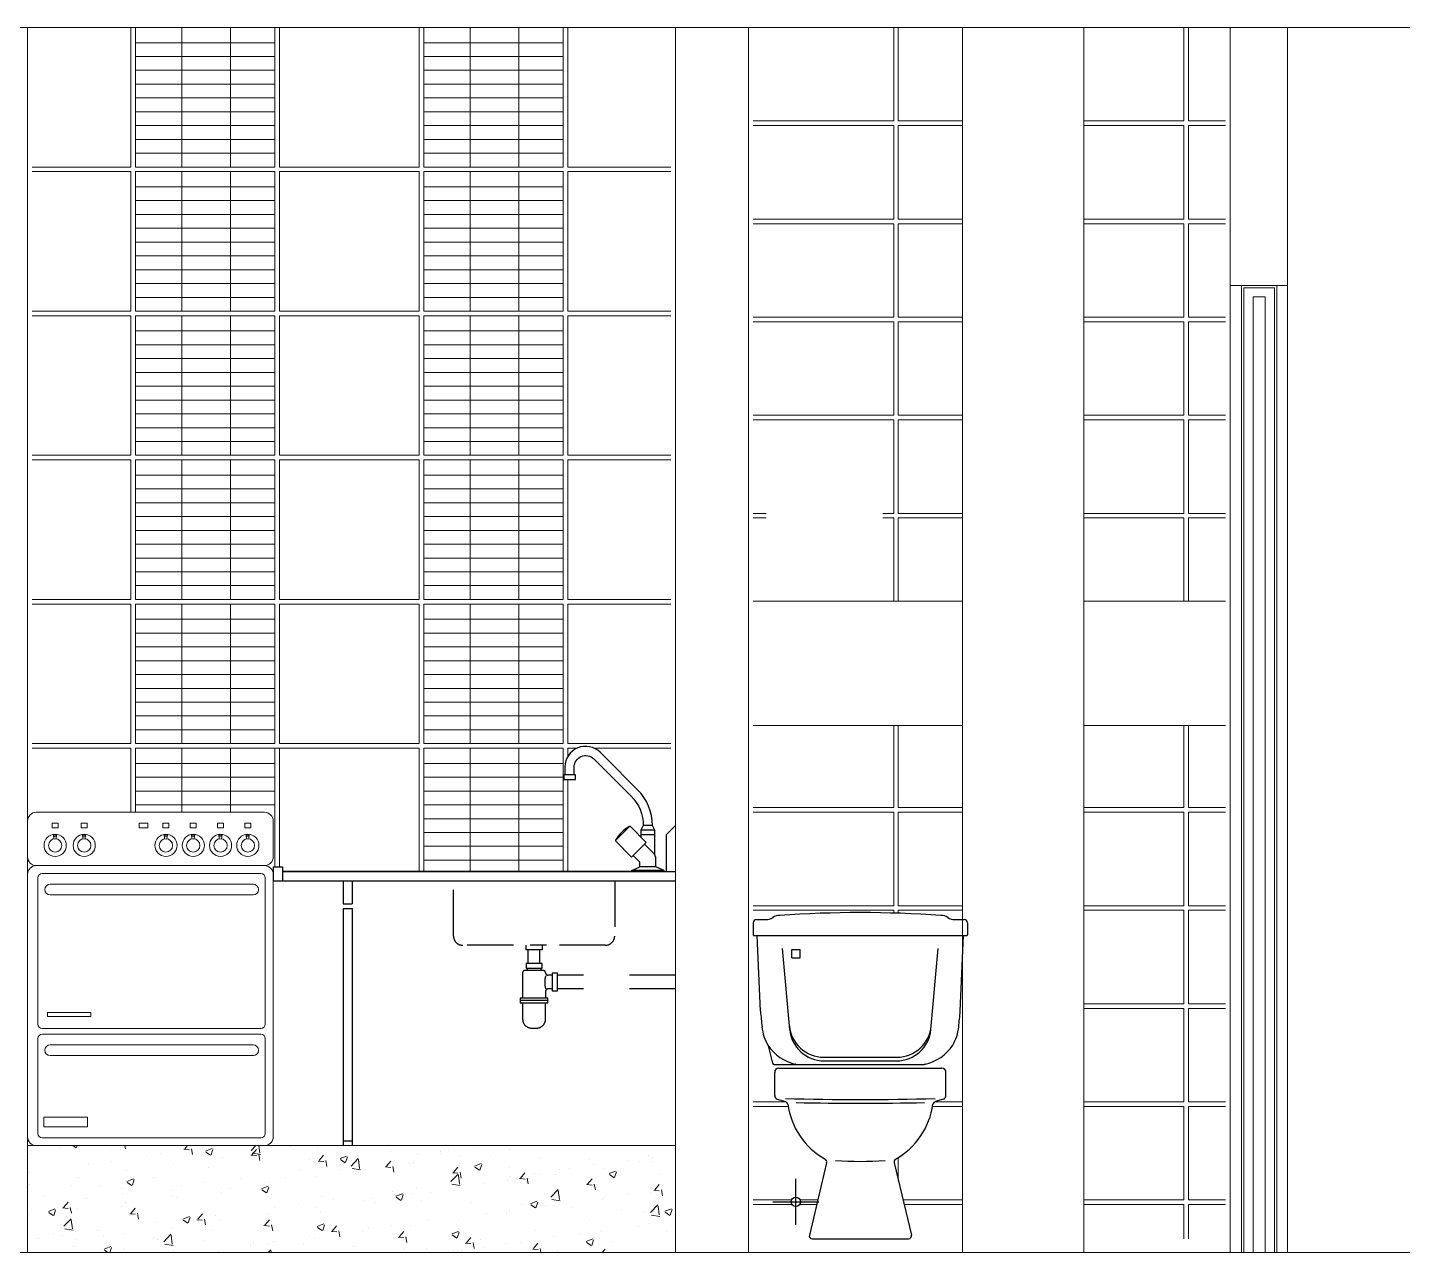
# Model space of a CAD drawing. Extents: x 1270 to 1442, y 932 to 1016.
# Drawn here: x 1409.424 to 1412.409, y 972.128 to 974.788 of the extents above; entities that cross this region are included whole.
import ezdxf

# ---------------------------------------------------------------- set-up
doc = ezdxf.new("R2010")
doc.units = 0
doc.header["$MEASUREMENT"] = 0
doc.linetypes.add('HIDDEN2', pattern=[4.7625, 3.175, -1.5875])
doc.linetypes.add('TRAZO_Y_PUNTO2', pattern=[0.5, 0.25, -0.125, 0, -0.125])
doc.layers.add('arquitecturapasito', color=252, linetype='Continuous', lineweight=5)
for name, color, linetype in [('EJE', 3, 'TRAZO_Y_PUNTO2'), ('ROTURA', 4, 'Continuous'), ('sanitarios', 140, 'Continuous'), ('VIDRIOS', 4, 'Continuous')]:
    doc.layers.add(name, color=color, linetype=linetype)

msp = doc.modelspace()

# ---------------------------------------------------------------- linework, layer by layer
for p, q in [((1410.7301, 973.0523), (1410.7024, 973.0246)), ((1410.7856, 973.0451), (1410.7556, 973.0451)), ((1410.7856, 973.0351), (1410.7556, 973.0351)), ((1410.7806, 973.0551), (1410.7606, 973.0551)), ((1410.8306, 973.0551), (1410.8106, 973.0351)), ((1410.8106, 973.0351), (1410.8106, 972.9551)), ((1409.957, 972.9651), (1409.957, 972.9351)), ((1409.957, 972.9651), (1409.977, 972.9651)), ((1409.977, 972.9651), (1409.977, 972.9351)), ((1409.977, 972.9551), (1410.8306, 972.9551)), ((1410.8056, 972.9571), (1410.7356, 972.9571)), ((1410.7881, 972.9651), (1410.7531, 972.9651)), ((1409.957, 972.9351), (1410.8306, 972.9351)), ((1410.1088, 972.9351), (1410.1088, 972.8851)), ((1410.1288, 972.9351), (1410.1288, 972.8851)), ((1410.1088, 972.8751), (1410.1088, 972.36)), ((1410.1288, 972.8751), (1410.1288, 972.36)), ((1410.1088, 972.37), (1410.1288, 972.37)), ((1410.1088, 972.37), (1410.1088, 972.36)), ((1410.1288, 972.37), (1410.1288, 972.36))]:
    msp.add_line(p, q)
at = {"linetype": 'HIDDEN2', "ltscale": 0.02}
for p, q in [((1410.511, 972.7551), (1410.511, 972.7851)), ((1410.5326, 972.7951), (1410.5151, 972.7951)), ((1410.5501, 972.7951), (1410.5326, 972.7951)), ((1410.536, 972.7551), (1410.536, 972.7851)), ((1410.5085, 972.7451), (1410.5085, 972.7401)), ((1410.5385, 972.7451), (1410.5385, 972.7401)), ((1410.5485, 972.7351), (1410.5485, 972.7351)), ((1410.5485, 972.7351), (1410.5485, 972.7351)), ((1410.8306, 972.7301), (1410.5735, 972.7301)), ((1410.8306, 972.7001), (1410.5735, 972.7001)), ((1410.5535, 972.6751), (1410.4935, 972.6751))]:
    msp.add_line(p, q, dxfattribs=at)
for points in [[(1410.7856, 972.9915), (1410.7856, 973.0451), (1410.7806, 973.0551, 0.198912), (1410.7484, 973.1328), (1410.6776, 973.2036), (1410.6672, 973.214, 0.666179), (1410.5906, 973.182), (1410.5906, 973.1651)], [(1410.6106, 973.1651), (1410.6106, 973.182, -0.664582), (1410.6531, 973.1998), (1410.6635, 973.1894), (1410.7342, 973.1187, -0.198912), (1410.7606, 973.0551), (1410.7556, 973.0451), (1410.7556, 973.0296)], [(1410.8056, 972.9551), (1410.8056, 972.9571), (1410.7881, 972.9651), (1410.7881, 972.9818, 0.198912), (1410.7822, 972.9959), (1410.7633, 973.0148)], [(1410.7356, 972.9551), (1410.7356, 972.9571), (1410.7531, 972.9651), (1410.7531, 972.9747, 0.198912), (1410.7525, 972.9761), (1410.7386, 972.9901)]]:
    msp.add_lwpolyline(points, format="xyb")
msp.add_lwpolyline([(1410.6131, 973.1551), (1410.6131, 973.1651), (1410.5881, 973.1651), (1410.5881, 973.1551)], close=True)
msp.add_lwpolyline([(1410.735, 972.9865), (1410.7669, 973.0183), (1410.7326, 973.0526, 0.33956), (1410.7302, 973.0529, 0.131459), (1410.7004, 973.0232, 0.33956), (1410.7008, 973.0208)], format="xyb", close=True)
for points in [[(1410.7806, 972.9551), (1409.977, 972.9551)], [(1409.957, 972.9351), (1410.7806, 972.9351)], [(1410.1088, 972.8851), (1410.1288, 972.8851)], [(1410.1088, 972.8751), (1410.1288, 972.8751)]]:
    msp.add_lwpolyline(points)
for points in [[(1410.6985, 972.9351), (1410.6985, 972.8151, -0.414214), (1410.6785, 972.7951), (1410.3685, 972.7951, -0.414214), (1410.3485, 972.8151), (1410.3485, 972.9351)], [(1410.5635, 972.7301), (1410.5535, 972.7301, -0.414214), (1410.5485, 972.7351, 0.414214), (1410.5435, 972.7401), (1410.5035, 972.7401, 0.414214), (1410.4985, 972.7351), (1410.4985, 972.6801)], [(1410.5635, 972.7001), (1410.5535, 972.7001, 0.414214), (1410.5485, 972.6951), (1410.5485, 972.6801)], [(1410.4985, 972.6701), (1410.4985, 972.6351, 0.414214), (1410.5185, 972.6151), (1410.5285, 972.6151, 0.414214), (1410.5485, 972.6351), (1410.5485, 972.6701)]]:
    msp.add_lwpolyline(points, format="xyb", dxfattribs=at)
msp.add_lwpolyline([(1410.541, 972.7951), (1410.541, 972.7851), (1410.506, 972.7851), (1410.506, 972.7951)], dxfattribs=at)
for points in [[(1410.541, 972.7451), (1410.541, 972.7551), (1410.506, 972.7551), (1410.506, 972.7451)], [(1410.5635, 972.7351), (1410.5735, 972.7351), (1410.5735, 972.6951), (1410.5635, 972.6951)], [(1410.5535, 972.6701), (1410.5535, 972.6801), (1410.4935, 972.6801), (1410.4935, 972.6701)]]:
    msp.add_lwpolyline(points, close=True, dxfattribs=at)
msp.add_arc((1410.5979, 972.7143), 0.0514, 163.6228, 196.0694, dxfattribs=at)
at = {"layer": 'arquitecturapasito', "color": 252}
for p, q in [((1407.7484, 974.7879), (1418.9704, 974.7879)), ((1409.4236, 972.1279), (1409.4236, 974.7879)), ((1409.6479, 974.7879), (1409.6479, 974.4849)), ((1409.6579, 974.7879), (1409.6579, 974.4849)), ((1409.7585, 974.7879), (1409.7585, 974.4849)), ((1409.8646, 974.7879), (1409.8646, 974.4849)), ((1409.9609, 974.4849), (1409.9609, 974.7879)), ((1409.9609, 974.4849), (1409.9609, 974.7879)), ((1409.9709, 974.4849), (1409.9709, 974.7879)), ((1410.2739, 974.7879), (1410.2739, 974.4849)), ((1410.2839, 974.7879), (1410.2839, 974.4849)), ((1410.3845, 974.7879), (1410.3845, 974.4849)), ((1410.4906, 974.7879), (1410.4906, 974.4849)), ((1410.5869, 974.4849), (1410.5869, 974.7879)), ((1410.5969, 974.4849), (1410.5969, 974.7879)), ((1410.8306, 972.1279), (1410.8306, 974.7879)), ((1410.9894, 974.7879), (1410.9894, 972.1279)), ((1411.3044, 974.7879), (1411.3044, 974.5849)), ((1411.3144, 974.7879), (1411.3144, 974.5849)), ((1411.4535, 972.1279), (1411.4535, 974.7879)), ((1411.7175, 972.1279), (1411.7175, 974.7879)), ((1411.9344, 974.7879), (1411.9344, 974.5849)), ((1411.9444, 974.7879), (1411.9444, 974.5849)), ((1412.0349, 974.7879), (1412.0349, 972.1279)), ((1412.035, 972.1279), (1412.035, 974.7879)), ((1412.1591, 974.7879), (1412.1591, 972.1279)), ((1412.1592, 972.1279), (1412.1592, 974.7879)), ((1409.6579, 974.7549), (1409.9609, 974.7549)), ((1410.2839, 974.7549), (1410.5869, 974.7549)), ((1409.6579, 974.7249), (1409.9609, 974.7249)), ((1410.2839, 974.7249), (1410.5869, 974.7249)), ((1409.6579, 974.6949), (1409.9609, 974.6949)), ((1410.2839, 974.6949), (1410.5869, 974.6949)), ((1409.6579, 974.6649), (1409.9609, 974.6649)), ((1410.2839, 974.6649), (1410.5869, 974.6649)), ((1409.6579, 974.6349), (1409.9609, 974.6349)), ((1410.2839, 974.6349), (1410.5869, 974.6349)), ((1409.6579, 974.6049), (1409.9609, 974.6049)), ((1410.2839, 974.6049), (1410.5869, 974.6049)), ((1409.6579, 974.5749), (1409.9609, 974.5749)), ((1410.2839, 974.5749), (1410.5869, 974.5749)), ((1410.9994, 974.5849), (1411.3044, 974.5849)), ((1410.9994, 974.5749), (1411.3044, 974.5749)), ((1411.3044, 974.5749), (1411.3044, 974.3719)), ((1411.3144, 974.5849), (1411.4535, 974.5849)), ((1411.3144, 974.5749), (1411.3144, 974.3719)), ((1411.3144, 974.5749), (1411.4535, 974.5749)), ((1411.7169, 974.5849), (1411.9344, 974.5849)), ((1411.7169, 974.5749), (1411.9344, 974.5749)), ((1411.9344, 974.5749), (1411.9344, 974.3719)), ((1411.9444, 974.5849), (1412.025, 974.5849)), ((1411.9444, 974.5749), (1411.9444, 974.3719)), ((1411.9444, 974.5749), (1412.025, 974.5749)), ((1409.6579, 974.5449), (1409.9609, 974.5449)), ((1410.2839, 974.5449), (1410.5869, 974.5449)), ((1409.6579, 974.5149), (1409.9609, 974.5149)), ((1410.2839, 974.5149), (1410.5869, 974.5149)), ((1409.6479, 974.4849), (1409.4336, 974.4849)), ((1409.6479, 974.4749), (1409.4336, 974.4749)), ((1409.6479, 974.4749), (1409.6479, 974.1719)), ((1409.6579, 974.4849), (1409.9609, 974.4849)), ((1409.6579, 974.4749), (1409.9609, 974.4749)), ((1409.6579, 974.4749), (1409.6579, 974.1719)), ((1409.6579, 974.4749), (1409.6579, 974.1719)), ((1409.7585, 974.4749), (1409.7585, 974.1719)), ((1409.8646, 974.4749), (1409.8646, 974.1719)), ((1409.9609, 974.1719), (1409.9609, 974.4749)), ((1410.2739, 974.4849), (1409.9709, 974.4849)), ((1410.2739, 974.4749), (1409.9709, 974.4749)), ((1409.9709, 974.1719), (1409.9709, 974.4749)), ((1410.2739, 974.4749), (1410.2739, 974.1719)), ((1410.2839, 974.4849), (1410.5869, 974.4849)), ((1410.2839, 974.4749), (1410.2839, 974.1719)), ((1410.2839, 974.4749), (1410.5869, 974.4749)), ((1410.3845, 974.4749), (1410.3845, 974.1719)), ((1410.4906, 974.4749), (1410.4906, 974.1719)), ((1410.5869, 974.1719), (1410.5869, 974.4749)), ((1410.5969, 974.4849), (1410.8206, 974.4849)), ((1410.5969, 974.1719), (1410.5969, 974.4749)), ((1410.5969, 974.4749), (1410.8206, 974.4749)), ((1409.6579, 974.4419), (1409.9609, 974.4419)), ((1410.2839, 974.4419), (1410.5869, 974.4419)), ((1409.6579, 974.4119), (1409.9609, 974.4119)), ((1410.2839, 974.4119), (1410.5869, 974.4119)), ((1409.6579, 974.3819), (1409.9609, 974.3819)), ((1410.2839, 974.3819), (1410.5869, 974.3819)), ((1409.6579, 974.3519), (1409.9609, 974.3519)), ((1410.2839, 974.3519), (1410.5869, 974.3519)), ((1410.9994, 974.3719), (1411.3044, 974.3719)), ((1410.9994, 974.3619), (1411.3044, 974.3619)), ((1411.3044, 974.3619), (1411.3044, 974.1589)), ((1411.3144, 974.3719), (1411.4535, 974.3719)), ((1411.3144, 974.3619), (1411.3144, 974.1589)), ((1411.3144, 974.3619), (1411.4535, 974.3619)), ((1411.7169, 974.3719), (1411.9344, 974.3719)), ((1411.7169, 974.3619), (1411.9344, 974.3619)), ((1411.9344, 974.3619), (1411.9344, 974.1589)), ((1411.9444, 974.3719), (1412.025, 974.3719)), ((1411.9444, 974.3619), (1411.9444, 974.1589)), ((1411.9444, 974.3619), (1412.025, 974.3619)), ((1409.6579, 974.3219), (1409.9609, 974.3219)), ((1410.2839, 974.3219), (1410.5869, 974.3219)), ((1409.6579, 974.2919), (1409.9609, 974.2919)), ((1410.2839, 974.2919), (1410.5869, 974.2919)), ((1409.6579, 974.2619), (1409.9609, 974.2619)), ((1410.2839, 974.2619), (1410.5869, 974.2619)), ((1409.6579, 974.2319), (1409.9609, 974.2319)), ((1410.2839, 974.2319), (1410.5869, 974.2319)), ((1409.6579, 974.2019), (1409.9609, 974.2019)), ((1410.2839, 974.2019), (1410.5869, 974.2019)), ((1412.1591, 974.2279), (1412.0349, 974.2279)), ((1412.0597, 974.2279), (1412.1361, 974.2279)), ((1412.0597, 974.2279), (1412.0597, 972.1279)), ((1412.0647, 974.2229), (1412.1311, 974.2229)), ((1412.0647, 974.2229), (1412.0647, 972.1279)), ((1412.0847, 974.2029), (1412.1111, 974.2029)), ((1412.0847, 974.2029), (1412.0847, 972.1279)), ((1412.1111, 972.1279), (1412.1111, 974.2029)), ((1412.1311, 972.1279), (1412.1311, 974.2229)), ((1412.1361, 972.1279), (1412.1361, 974.2279)), ((1409.6479, 974.1719), (1409.4336, 974.1719)), ((1409.6579, 974.1719), (1409.9609, 974.1719)), ((1410.2739, 974.1719), (1409.9709, 974.1719)), ((1410.2839, 974.1719), (1410.5869, 974.1719)), ((1410.5969, 974.1719), (1410.8206, 974.1719)), ((1409.6479, 974.1619), (1409.4336, 974.1619)), ((1409.6479, 974.1619), (1409.6479, 973.8589)), ((1409.6579, 974.1619), (1409.6579, 973.8589)), ((1409.6579, 974.1619), (1409.9609, 974.1619)), ((1409.7585, 974.1619), (1409.7585, 973.8589)), ((1409.8646, 974.1619), (1409.8646, 973.8589)), ((1409.9609, 973.8589), (1409.9609, 974.1619)), ((1410.2739, 974.1619), (1409.9709, 974.1619)), ((1409.9709, 973.8589), (1409.9709, 974.1619)), ((1410.2739, 974.1619), (1410.2739, 973.8589)), ((1410.2839, 974.1619), (1410.2839, 973.8589)), ((1410.2839, 974.1619), (1410.5869, 974.1619)), ((1410.2839, 974.1619), (1410.5869, 974.1619)), ((1410.3845, 974.1619), (1410.3845, 973.8589)), ((1410.4906, 974.1619), (1410.4906, 973.8589)), ((1410.5869, 973.8589), (1410.5869, 974.1619)), ((1410.5969, 973.8589), (1410.5969, 974.1619)), ((1410.5969, 974.1619), (1410.8206, 974.1619)), ((1410.9994, 974.1589), (1411.3044, 974.1589)), ((1410.9994, 974.1489), (1411.3044, 974.1489)), ((1411.3044, 974.1489), (1411.3044, 973.9459)), ((1411.3144, 974.1589), (1411.4535, 974.1589)), ((1411.3144, 974.1489), (1411.3144, 973.9459)), ((1411.3144, 974.1489), (1411.4535, 974.1489)), ((1411.7169, 974.1589), (1411.9344, 974.1589)), ((1411.7169, 974.1489), (1411.9344, 974.1489)), ((1411.9344, 974.1489), (1411.9344, 973.9459)), ((1411.9444, 974.1589), (1412.025, 974.1589)), ((1411.9444, 974.1489), (1411.9444, 973.9459)), ((1411.9444, 974.1489), (1412.025, 974.1489)), ((1409.6579, 974.1289), (1409.9609, 974.1289)), ((1410.2839, 974.1289), (1410.5869, 974.1289)), ((1409.6579, 974.0989), (1409.9609, 974.0989)), ((1410.2839, 974.0989), (1410.5869, 974.0989)), ((1409.6579, 974.0689), (1409.9609, 974.0689)), ((1410.2839, 974.0689), (1410.5869, 974.0689)), ((1409.6579, 974.0389), (1409.9609, 974.0389)), ((1410.2839, 974.0389), (1410.5869, 974.0389)), ((1409.6579, 974.0089), (1409.9609, 974.0089)), ((1410.2839, 974.0089), (1410.5869, 974.0089)), ((1409.6579, 973.9789), (1409.9609, 973.9789)), ((1410.2839, 973.9789), (1410.5869, 973.9789)), ((1409.6579, 973.9489), (1409.9609, 973.9489)), ((1410.2839, 973.9489), (1410.5869, 973.9489)), ((1410.9994, 973.9459), (1411.3044, 973.9459)), ((1410.9994, 973.9359), (1411.3044, 973.9359)), ((1411.3044, 973.9359), (1411.3044, 973.7329)), ((1411.3144, 973.9459), (1411.4535, 973.9459)), ((1411.3144, 973.9359), (1411.3144, 973.7329)), ((1411.3144, 973.9359), (1411.4535, 973.9359)), ((1411.7169, 973.9459), (1411.9344, 973.9459)), ((1411.7169, 973.9359), (1411.9344, 973.9359)), ((1411.9344, 973.9359), (1411.9344, 973.7329)), ((1411.9444, 973.9459), (1412.025, 973.9459)), ((1411.9444, 973.9359), (1411.9444, 973.7329)), ((1411.9444, 973.9359), (1412.025, 973.9359)), ((1409.6579, 973.9189), (1409.9609, 973.9189)), ((1410.2839, 973.9189), (1410.5869, 973.9189)), ((1409.6579, 973.8889), (1409.9609, 973.8889)), ((1410.2839, 973.8889), (1410.5869, 973.8889)), ((1409.4336, 973.8589), (1409.6479, 973.8589)), ((1409.4336, 973.8489), (1409.6479, 973.8489)), ((1409.6479, 973.8489), (1409.6479, 973.5459)), ((1409.6579, 973.8589), (1409.9609, 973.8589)), ((1409.6579, 973.8489), (1409.6579, 973.5459)), ((1409.6579, 973.8489), (1409.9609, 973.8489)), ((1409.7585, 973.8489), (1409.7585, 973.5459)), ((1409.8646, 973.8489), (1409.8646, 973.5459)), ((1409.9609, 973.5459), (1409.9609, 973.8489)), ((1410.2739, 973.8589), (1409.9709, 973.8589)), ((1410.2739, 973.8489), (1409.9709, 973.8489)), ((1409.9709, 973.5459), (1409.9709, 973.8489)), ((1410.2739, 973.8489), (1410.2739, 973.5459)), ((1410.2839, 973.8589), (1410.5869, 973.8589)), ((1410.2839, 973.8489), (1410.2839, 973.5459)), ((1410.2839, 973.8489), (1410.5869, 973.8489)), ((1410.2839, 973.8489), (1410.5869, 973.8489)), ((1410.3845, 973.8489), (1410.3845, 973.5459)), ((1410.4906, 973.8489), (1410.4906, 973.5459)), ((1410.5869, 973.5459), (1410.5869, 973.8489)), ((1410.5969, 973.8589), (1410.8206, 973.8589)), ((1410.5969, 973.5459), (1410.5969, 973.8489)), ((1410.5969, 973.8489), (1410.8206, 973.8489)), ((1409.6579, 973.8159), (1409.9609, 973.8159)), ((1410.2839, 973.8159), (1410.5869, 973.8159)), ((1409.6579, 973.7859), (1409.9609, 973.7859)), ((1410.2839, 973.7859), (1410.5869, 973.7859)), ((1409.6579, 973.7559), (1409.9609, 973.7559)), ((1410.2839, 973.7559), (1410.5869, 973.7559)), ((1409.6579, 973.7259), (1409.9609, 973.7259)), ((1410.2839, 973.7259), (1410.5869, 973.7259)), ((1410.9994, 973.7329), (1411.0277, 973.7329)), ((1410.9994, 973.7229), (1411.0277, 973.7229)), ((1411.2811, 973.7329), (1411.3044, 973.7329)), ((1411.2811, 973.7229), (1411.3044, 973.7229)), ((1411.3044, 973.7229), (1411.3044, 973.5421)), ((1411.3144, 973.7329), (1411.4535, 973.7329)), ((1411.3144, 973.7229), (1411.3144, 973.5421)), ((1411.3144, 973.7229), (1411.4535, 973.7229)), ((1411.7169, 973.7329), (1411.9344, 973.7329)), ((1411.7169, 973.7229), (1411.9344, 973.7229)), ((1411.9344, 973.7229), (1411.9344, 973.5421)), ((1411.9444, 973.7329), (1412.025, 973.7329)), ((1411.9444, 973.7229), (1411.9444, 973.5421)), ((1411.9444, 973.7229), (1412.025, 973.7229)), ((1409.6579, 973.6959), (1409.9609, 973.6959)), ((1410.2839, 973.6959), (1410.5869, 973.6959)), ((1409.6579, 973.6659), (1409.9609, 973.6659)), ((1410.2839, 973.6659), (1410.5869, 973.6659)), ((1409.6579, 973.6359), (1409.9609, 973.6359)), ((1410.2839, 973.6359), (1410.5869, 973.6359)), ((1409.6579, 973.6059), (1409.9609, 973.6059)), ((1410.2839, 973.6059), (1410.5869, 973.6059)), ((1409.6579, 973.5759), (1409.9609, 973.5759)), ((1410.2839, 973.5759), (1410.5869, 973.5759)), ((1409.4336, 973.5459), (1409.6479, 973.5459)), ((1409.6579, 973.5459), (1409.9609, 973.5459)), ((1410.2739, 973.5459), (1409.9709, 973.5459)), ((1410.2839, 973.5459), (1410.5869, 973.5459)), ((1410.5969, 973.5459), (1410.8206, 973.5459)), ((1410.9994, 973.5421), (1411.4535, 973.5421)), ((1411.7175, 973.5421), (1412.025, 973.5421)), ((1409.4336, 973.5359), (1409.6479, 973.5359)), ((1409.6479, 973.5359), (1409.6479, 973.2329)), ((1409.6579, 973.5359), (1409.6579, 973.2329)), ((1409.6579, 973.5359), (1409.9609, 973.5359)), ((1409.6579, 973.5359), (1409.9609, 973.5359)), ((1409.7585, 973.5359), (1409.7585, 973.2329)), ((1409.8646, 973.5359), (1409.8646, 973.2329)), ((1409.9609, 973.2329), (1409.9609, 973.5359)), ((1410.2739, 973.5359), (1409.9709, 973.5359)), ((1409.9709, 973.2329), (1409.9709, 973.5359)), ((1410.2739, 973.5359), (1410.2739, 973.2329)), ((1410.2839, 973.5359), (1410.2839, 973.2329)), ((1410.2839, 973.5359), (1410.5869, 973.5359)), ((1410.2839, 973.5359), (1410.5869, 973.5359)), ((1410.2839, 973.5359), (1410.5869, 973.5359)), ((1410.3845, 973.5359), (1410.3845, 973.2329)), ((1410.4906, 973.5359), (1410.4906, 973.2329)), ((1410.5869, 973.2329), (1410.5869, 973.5359)), ((1410.5969, 973.2329), (1410.5969, 973.5359)), ((1410.5969, 973.5359), (1410.8206, 973.5359)), ((1409.6579, 973.5029), (1409.9609, 973.5029)), ((1410.2839, 973.5029), (1410.5869, 973.5029)), ((1409.6579, 973.4729), (1409.9609, 973.4729)), ((1410.2839, 973.4729), (1410.5869, 973.4729)), ((1409.6579, 973.4429), (1409.9609, 973.4429)), ((1410.2839, 973.4429), (1410.5869, 973.4429)), ((1409.6579, 973.4129), (1409.9609, 973.4129)), ((1410.2839, 973.4129), (1410.5869, 973.4129)), ((1409.6579, 973.3829), (1409.9609, 973.3829)), ((1410.2839, 973.3829), (1410.5869, 973.3829)), ((1409.6579, 973.3529), (1409.9609, 973.3529)), ((1410.2839, 973.3529), (1410.5869, 973.3529)), ((1409.6579, 973.3229), (1409.9609, 973.3229)), ((1410.2839, 973.3229), (1410.5869, 973.3229)), ((1409.6579, 973.2929), (1409.9609, 973.2929)), ((1410.2839, 973.2929), (1410.5869, 973.2929)), ((1409.6579, 973.2629), (1409.9609, 973.2629)), ((1410.2839, 973.2629), (1410.5869, 973.2629)), ((1411.4535, 973.2723), (1410.9994, 973.2723)), ((1411.3044, 973.2723), (1411.3044, 973.0939)), ((1411.3144, 973.2723), (1411.3144, 973.0939)), ((1412.025, 973.2723), (1411.7175, 973.2723)), ((1411.9344, 973.2723), (1411.9344, 973.0939)), ((1411.9444, 973.2723), (1411.9444, 973.0939)), ((1409.4336, 973.2329), (1409.6479, 973.2329)), ((1409.4336, 973.2229), (1409.6479, 973.2229)), ((1409.6479, 973.2229), (1409.6479, 973.084)), ((1409.6579, 973.2329), (1409.9609, 973.2329)), ((1410.2739, 973.2229), (1409.6579, 973.2229)), ((1409.6579, 973.2229), (1409.6579, 973.084)), ((1409.6579, 973.2229), (1409.9609, 973.2229)), ((1409.6579, 973.2229), (1409.9609, 973.2229)), ((1409.7585, 973.2229), (1409.7585, 973.084)), ((1409.8646, 973.2229), (1409.8646, 973.084)), ((1409.9609, 972.9651), (1409.9609, 973.2229)), ((1410.2739, 973.2329), (1409.9709, 973.2329)), ((1409.9709, 972.9651), (1409.9709, 973.2229)), ((1410.2739, 973.2229), (1410.2739, 972.9551)), ((1410.2839, 973.2329), (1410.5869, 973.2329)), ((1410.2839, 973.2229), (1410.2839, 972.9551)), ((1410.2839, 973.2229), (1410.5869, 973.2229)), ((1410.2839, 973.2229), (1410.5869, 973.2229)), ((1410.2839, 973.2229), (1410.5869, 973.2229)), ((1410.3845, 973.2229), (1410.3845, 972.9551)), ((1410.4906, 973.2229), (1410.4906, 972.9551)), ((1410.5869, 972.9551), (1410.5869, 973.2229)), ((1410.5969, 973.2329), (1410.8206, 973.2329)), ((1410.5969, 973.205), (1410.5969, 973.2229)), ((1410.5969, 973.2229), (1410.6168, 973.2229)), ((1410.6544, 973.2229), (1410.8206, 973.2229)), ((1409.6579, 973.1899), (1409.9609, 973.1899)), ((1410.2839, 973.1899), (1410.5869, 973.1899)), ((1409.6579, 973.1599), (1409.9609, 973.1599)), ((1410.2839, 973.1599), (1410.5869, 973.1599)), ((1410.5969, 972.9551), (1410.5969, 973.1551)), ((1409.6579, 973.1299), (1409.9609, 973.1299)), ((1410.2839, 973.1299), (1410.5869, 973.1299)), ((1409.6579, 973.0999), (1409.9609, 973.0999)), ((1410.2839, 973.0999), (1410.5869, 973.0999)), ((1410.2839, 973.0699), (1410.5869, 973.0699)), ((1410.9994, 973.0939), (1411.3044, 973.0939)), ((1410.9994, 973.0839), (1411.3044, 973.0839)), ((1411.3044, 973.0839), (1411.3044, 972.8809)), ((1411.3144, 973.0939), (1411.4535, 973.0939)), ((1411.3144, 973.0839), (1411.3144, 972.8809)), ((1411.3144, 973.0839), (1411.4535, 973.0839)), ((1411.7169, 973.0939), (1411.9344, 973.0939)), ((1411.7169, 973.0839), (1411.9344, 973.0839)), ((1411.9344, 973.0839), (1411.9344, 972.8809)), ((1411.9444, 973.0939), (1412.025, 973.0939)), ((1411.9444, 973.0839), (1411.9444, 972.8809)), ((1411.9444, 973.0839), (1412.025, 973.0839)), ((1410.2839, 973.0399), (1410.5869, 973.0399)), ((1410.2839, 973.0099), (1410.5869, 973.0099)), ((1410.2839, 972.9799), (1410.5869, 972.9799)), ((1410.9994, 972.8809), (1411.3044, 972.8809)), ((1410.9994, 972.8709), (1411.3044, 972.8709)), ((1411.3044, 972.8709), (1411.3044, 972.8648)), ((1411.3144, 972.8809), (1411.4535, 972.8809)), ((1411.3144, 972.8709), (1411.3144, 972.8645)), ((1411.3144, 972.8709), (1411.4535, 972.8709)), ((1411.7169, 972.8809), (1411.9344, 972.8809)), ((1411.7169, 972.8709), (1411.9344, 972.8709)), ((1411.9344, 972.8709), (1411.9344, 972.6679)), ((1411.9444, 972.8809), (1412.025, 972.8809)), ((1411.9444, 972.8709), (1411.9444, 972.6679)), ((1411.9444, 972.8709), (1412.025, 972.8709)), ((1411.7169, 972.6679), (1411.9344, 972.6679)), ((1411.7169, 972.6579), (1411.9344, 972.6579)), ((1411.9344, 972.6579), (1411.9344, 972.4549)), ((1411.9444, 972.6679), (1412.025, 972.6679)), ((1411.9444, 972.6579), (1411.9444, 972.4549)), ((1411.9444, 972.6579), (1412.025, 972.6579)), ((1410.9994, 972.4549), (1411.0707, 972.4549)), ((1410.9994, 972.4449), (1411.075, 972.4449)), ((1411.3888, 972.4449), (1411.4535, 972.4449)), ((1411.3932, 972.4549), (1411.4535, 972.4549)), ((1411.7169, 972.4549), (1411.9344, 972.4549)), ((1411.7169, 972.4449), (1411.9344, 972.4449)), ((1411.9344, 972.4449), (1411.9344, 972.2419)), ((1411.9444, 972.4549), (1412.025, 972.4549)), ((1411.9444, 972.4449), (1411.9444, 972.2419)), ((1411.9444, 972.4449), (1412.025, 972.4449)), ((1409.4236, 972.36), (1410.8306, 972.36)), ((1411.3144, 972.3339), (1411.3144, 972.2838)), ((1410.9994, 972.2419), (1411.0828, 972.2419)), ((1410.9994, 972.2319), (1411.0839, 972.2319)), ((1411.0999, 972.2319), (1411.137, 972.2319)), ((1411.1011, 972.2419), (1411.1394, 972.2419)), ((1411.3244, 972.2419), (1411.4535, 972.2419)), ((1411.3268, 972.2319), (1411.4535, 972.2319)), ((1411.7169, 972.2419), (1411.9344, 972.2419)), ((1411.7169, 972.2319), (1411.9344, 972.2319)), ((1411.9344, 972.2319), (1411.9344, 972.1579)), ((1411.9444, 972.2419), (1412.025, 972.2419)), ((1411.9444, 972.2319), (1411.9444, 972.1579)), ((1411.9444, 972.2319), (1412.025, 972.2319)), ((1407.7484, 972.1279), (1418.9704, 972.1279)), ((1410.4526, 972.1279), (1418.9161, 972.1279)), ((1412.0597, 972.1279), (1412.1361, 972.1279))]:
    msp.add_line(p, q, dxfattribs=at)
at = {"layer": 'arquitecturapasito', "color": 252, "linetype": 'Continuous'}
for p, q in [((1409.938, 973.084), (1409.4426, 973.084)), ((1409.957, 973.065), (1409.957, 972.9869)), ((1409.49, 973.06), (1409.477, 973.06)), ((1409.477, 973.06), (1409.477, 973.0497)), ((1409.477, 973.0497), (1409.49, 973.0497)), ((1409.4806, 973.0262), (1409.4798, 973.0355)), ((1409.4856, 973.0262), (1409.4867, 973.0356)), ((1409.49, 973.0497), (1409.49, 973.06)), ((1409.5531, 973.06), (1409.5401, 973.06)), ((1409.5401, 973.06), (1409.5401, 973.0497)), ((1409.5401, 973.0497), (1409.5531, 973.0497)), ((1409.5437, 973.0262), (1409.5429, 973.0355)), ((1409.5487, 973.0262), (1409.5498, 973.0356)), ((1409.5531, 973.0497), (1409.5531, 973.06)), ((1409.6845, 973.06), (1409.6658, 973.06)), ((1409.6658, 973.06), (1409.6658, 973.0497)), ((1409.6658, 973.0497), (1409.6845, 973.0497)), ((1409.6845, 973.0497), (1409.6845, 973.06)), ((1409.7306, 973.06), (1409.7175, 973.06)), ((1409.7175, 973.06), (1409.7175, 973.0497)), ((1409.7175, 973.0497), (1409.7306, 973.0497)), ((1409.7212, 973.0262), (1409.7203, 973.0355)), ((1409.7261, 973.0262), (1409.7273, 973.0356)), ((1409.7306, 973.0497), (1409.7306, 973.06)), ((1409.7899, 973.06), (1409.7768, 973.06)), ((1409.7768, 973.06), (1409.7768, 973.0497)), ((1409.7768, 973.0497), (1409.7899, 973.0497)), ((1409.7805, 973.0262), (1409.7796, 973.0355)), ((1409.7855, 973.0262), (1409.7866, 973.0356)), ((1409.7899, 973.0497), (1409.7899, 973.06)), ((1409.8492, 973.06), (1409.8361, 973.06)), ((1409.8361, 973.06), (1409.8361, 973.0497)), ((1409.8361, 973.0497), (1409.8492, 973.0497)), ((1409.8398, 973.0262), (1409.8389, 973.0355)), ((1409.8447, 973.0262), (1409.8459, 973.0356)), ((1409.8492, 973.0497), (1409.8492, 973.06)), ((1409.9085, 973.06), (1409.8954, 973.06)), ((1409.8954, 973.06), (1409.8954, 973.0497)), ((1409.8954, 973.0497), (1409.9085, 973.0497)), ((1409.8991, 973.0262), (1409.8982, 973.0355)), ((1409.9041, 973.0262), (1409.9052, 973.0356)), ((1409.9085, 973.0497), (1409.9085, 973.06)), ((1409.4806, 973.0315), (1409.486, 973.0316)), ((1409.4807, 973.0344), (1409.4859, 973.0344)), ((1409.5437, 973.0315), (1409.5491, 973.0316)), ((1409.5438, 973.0344), (1409.549, 973.0344)), ((1409.7212, 973.0344), (1409.7264, 973.0344)), ((1409.7212, 973.0315), (1409.7265, 973.0316)), ((1409.7805, 973.0344), (1409.7857, 973.0344)), ((1409.7805, 973.0315), (1409.7858, 973.0316)), ((1409.8398, 973.0344), (1409.845, 973.0344)), ((1409.8398, 973.0315), (1409.8451, 973.0316)), ((1409.8991, 973.0344), (1409.9043, 973.0344)), ((1409.8991, 973.0315), (1409.9044, 973.0316)), ((1409.4236, 972.379), (1409.4236, 972.9489)), ((1409.4426, 972.9679), (1409.938, 972.9679)), ((1409.9304, 972.9508), (1409.4558, 972.9508)), ((1409.957, 972.9489), (1409.957, 972.379)), ((1409.4463, 972.6237), (1409.4463, 972.9413)), ((1409.9133, 972.9276), (1409.4729, 972.9276)), ((1409.9399, 972.9413), (1409.9399, 972.6237)), ((1409.4729, 972.9043), (1409.9133, 972.9043)), ((1409.561, 972.6491), (1409.4666, 972.6491)), ((1409.4666, 972.6491), (1409.4666, 972.6405)), ((1409.561, 972.6405), (1409.561, 972.6491)), ((1409.4666, 972.6405), (1409.561, 972.6405)), ((1409.4463, 972.5923), (1409.4463, 972.3866)), ((1409.4558, 972.6142), (1409.9304, 972.6142)), ((1409.4558, 972.6018), (1409.9304, 972.6018)), ((1409.9399, 972.5923), (1409.9399, 972.3866)), ((1409.9133, 972.5787), (1409.4729, 972.5787)), ((1409.4729, 972.5553), (1409.9133, 972.5553)), ((1409.554, 972.4217), (1409.4589, 972.4217)), ((1409.4589, 972.4217), (1409.4589, 972.4009)), ((1409.554, 972.4009), (1409.554, 972.4217)), ((1409.4589, 972.4009), (1409.554, 972.4009)), ((1409.938, 972.36), (1409.4426, 972.36)), ((1409.9304, 972.3771), (1409.4558, 972.3771)), ((1409.4946, 972.353), (1409.4946, 972.353)), ((1409.5219, 972.36), (1409.529, 972.3552)), ((1409.53, 972.3558), (1409.5314, 972.36)), ((1409.5366, 972.3585), (1409.5366, 972.3585)), ((1409.603, 972.3484), (1409.603, 972.3484)), ((1409.6363, 972.3532), (1409.6351, 972.36)), ((1409.763, 972.352), (1409.7752, 972.3509)), ((1409.7652, 972.3528), (1409.7712, 972.36)), ((1409.7821, 972.3404), (1409.7797, 972.3532)), ((1409.8103, 972.348), (1409.8245, 972.3534)), ((1409.8114, 972.3525), (1409.8114, 972.3525)), ((1409.822, 972.3396), (1409.8261, 972.3518)), ((1409.8622, 972.3592), (1409.8622, 972.3592)), ((1409.9092, 972.3491), (1409.9196, 972.36)), ((1409.9109, 972.3401), (1409.9207, 972.3517)), ((1409.9278, 972.3438), (1409.9259, 972.36)), ((1409.951, 972.3477), (1409.951, 972.3477)), ((1409.9941, 972.3573), (1409.9941, 972.3573)), ((1410.0529, 972.3527), (1410.0529, 972.3527)), ((1410.1025, 972.3528), (1410.1025, 972.3528)), ((1410.211, 972.3482), (1410.211, 972.3482)), ((1410.3386, 972.3487), (1410.3386, 972.3487)), ((1410.398, 972.3566), (1410.398, 972.3566)), ((1410.4692, 972.3509), (1410.4692, 972.3509)), ((1409.4311, 972.3433), (1409.4311, 972.3433)), ((1409.5552, 972.3188), (1409.5552, 972.3188)), ((1409.6061, 972.3255), (1409.6061, 972.3255)), ((1409.683, 972.3356), (1409.683, 972.3356)), ((1409.7115, 972.3438), (1409.7115, 972.3438)), ((1409.7411, 972.3182), (1409.7411, 972.3182)), ((1409.8109, 972.3458), (1409.821, 972.3389)), ((1409.82, 972.3392), (1409.82, 972.3392)), ((1409.8466, 972.3334), (1409.8466, 972.3334)), ((1409.9088, 972.3392), (1409.9209, 972.3382)), ((1409.9114, 972.3436), (1409.9295, 972.3408)), ((1409.9278, 972.3277), (1409.9255, 972.3404)), ((1409.9284, 972.3346), (1409.9284, 972.3346)), ((1409.9344, 972.3323), (1409.9344, 972.3323)), ((1410.0369, 972.3301), (1410.0369, 972.3301)), ((1410.0545, 972.3265), (1410.0667, 972.3254)), ((1410.0567, 972.3273), (1410.0665, 972.339)), ((1410.0736, 972.3149), (1410.0712, 972.3276)), ((1410.1023, 972.3317), (1410.1165, 972.3372)), ((1410.1029, 972.3295), (1410.1131, 972.3227)), ((1410.114, 972.3233), (1410.1181, 972.3356)), ((1410.126, 972.3155), (1410.1418, 972.332)), ((1410.1419, 972.3229), (1410.1419, 972.3229)), ((1410.1446, 972.3102), (1410.1424, 972.3295)), ((1410.1454, 972.3255), (1410.1454, 972.3255)), ((1410.2024, 972.3146), (1410.2122, 972.3262)), ((1410.2201, 972.3284), (1410.2201, 972.3284)), ((1410.2539, 972.3209), (1410.2539, 972.3209)), ((1410.261, 972.3226), (1410.261, 972.3226)), ((1410.2702, 972.3398), (1410.2702, 972.3398)), ((1410.3195, 972.3436), (1410.3195, 972.3436)), ((1410.3211, 972.3465), (1410.3211, 972.3465)), ((1410.3637, 972.3356), (1410.3637, 972.3356)), ((1410.3943, 972.3154), (1410.4085, 972.3209)), ((1410.406, 972.307), (1410.4102, 972.3193)), ((1410.428, 972.339), (1410.428, 972.339)), ((1410.5364, 972.3344), (1410.5364, 972.3344)), ((1410.6449, 972.3298), (1410.6449, 972.3298)), ((1410.6532, 972.3183), (1410.6532, 972.3183)), ((1410.7291, 972.3271), (1410.7291, 972.3271)), ((1410.7534, 972.3253), (1410.7534, 972.3253)), ((1410.7717, 972.3386), (1410.7717, 972.3386)), ((1410.7792, 972.3258), (1410.7792, 972.3258)), ((1410.7799, 972.3338), (1410.7799, 972.3338)), ((1409.4269, 972.3019), (1409.4269, 972.3019)), ((1409.5341, 972.2909), (1409.5341, 972.2909)), ((1409.6385, 972.3052), (1409.6385, 972.3052)), ((1409.6974, 972.2916), (1409.6974, 972.2916)), ((1409.8159, 972.312), (1409.8159, 972.312)), ((1409.8857, 972.2892), (1409.8857, 972.2892)), ((1410.0141, 972.3061), (1410.0141, 972.3061)), ((1410.0511, 972.2931), (1410.0511, 972.2931)), ((1410.0649, 972.3128), (1410.0649, 972.3128)), ((1410.1016, 972.3081), (1410.1016, 972.3081)), ((1410.1282, 972.31), (1410.1463, 972.3072)), ((1410.1567, 972.3083), (1410.1567, 972.3083)), ((1410.2003, 972.3137), (1410.2124, 972.3127)), ((1410.2193, 972.3022), (1410.217, 972.3149)), ((1410.3429, 972.2818), (1410.3587, 972.2983)), ((1410.346, 972.301), (1410.3582, 972.2999)), ((1410.3482, 972.3018), (1410.358, 972.3135)), ((1410.3615, 972.2766), (1410.3592, 972.2959)), ((1410.3623, 972.3163), (1410.3623, 972.3163)), ((1410.3651, 972.2894), (1410.3627, 972.3021)), ((1410.395, 972.3132), (1410.4051, 972.3064)), ((1410.4708, 972.3117), (1410.4708, 972.3117)), ((1410.4729, 972.2934), (1410.4729, 972.2934)), ((1410.4918, 972.2882), (1410.5039, 972.2872)), ((1410.4939, 972.2891), (1410.5037, 972.3007)), ((1410.5108, 972.2767), (1410.5085, 972.2894)), ((1410.5238, 972.3001), (1410.5238, 972.3001)), ((1410.5347, 972.298), (1410.5347, 972.298)), ((1410.571, 972.2975), (1410.571, 972.2975)), ((1410.5793, 972.3071), (1410.5793, 972.3071)), ((1410.6007, 972.3102), (1410.6007, 972.3102)), ((1410.6737, 972.3106), (1410.6737, 972.3106)), ((1410.6863, 972.2992), (1410.7006, 972.3046)), ((1410.687, 972.2969), (1410.6971, 972.2901)), ((1410.6877, 972.3026), (1410.6877, 972.3026)), ((1410.6981, 972.2907), (1410.7022, 972.303)), ((1410.7962, 972.298), (1410.7962, 972.298)), ((1409.4286, 972.2756), (1409.4286, 972.2756)), ((1409.5198, 972.2724), (1409.5198, 972.2724)), ((1409.5789, 972.2713), (1409.5789, 972.2713)), ((1409.6282, 972.2678), (1409.6282, 972.2678)), ((1409.6395, 972.2824), (1409.6538, 972.2879)), ((1409.6402, 972.2802), (1409.6503, 972.2734)), ((1409.6513, 972.274), (1409.6554, 972.2863)), ((1409.7367, 972.2632), (1409.7367, 972.2632)), ((1409.7579, 972.2723), (1409.7579, 972.2723)), ((1409.8088, 972.279), (1409.8088, 972.279)), ((1409.8442, 972.2658), (1409.8442, 972.2658)), ((1409.8452, 972.2586), (1409.8452, 972.2586)), ((1409.8646, 972.2674), (1409.8646, 972.2674)), ((1409.9315, 972.2662), (1409.9458, 972.2716)), ((1409.9322, 972.2639), (1409.9423, 972.2571)), ((1409.9433, 972.2577), (1409.9474, 972.27)), ((1409.9485, 972.2801), (1409.9485, 972.2801)), ((1409.9831, 972.2877), (1409.9831, 972.2877)), ((1410.2168, 972.2597), (1410.2168, 972.2597)), ((1410.2676, 972.2663), (1410.2676, 972.2663)), ((1410.3446, 972.2765), (1410.3446, 972.2765)), ((1410.3451, 972.2764), (1410.3632, 972.2736)), ((1410.3612, 972.268), (1410.3612, 972.268)), ((1410.4162, 972.2776), (1410.4162, 972.2776)), ((1410.4667, 972.2832), (1410.4667, 972.2832)), ((1410.5597, 972.2482), (1410.5756, 972.2647)), ((1410.5784, 972.2429), (1410.5761, 972.2622)), ((1410.6375, 972.2755), (1410.6497, 972.2744)), ((1410.6397, 972.2763), (1410.6495, 972.288)), ((1410.6566, 972.2639), (1410.6542, 972.2766)), ((1410.7768, 972.2581), (1410.7768, 972.2581)), ((1410.7833, 972.2627), (1410.7954, 972.2617)), ((1410.7854, 972.2636), (1410.7952, 972.2752)), ((1410.8023, 972.2512), (1410.8, 972.2639)), ((1410.8034, 972.2638), (1410.8034, 972.2638)), ((1409.4604, 972.251), (1409.4604, 972.251)), ((1409.5017, 972.2386), (1409.5017, 972.2386)), ((1409.5019, 972.2255), (1409.5117, 972.2371)), ((1409.5526, 972.2453), (1409.5526, 972.2453)), ((1409.6296, 972.2555), (1409.6296, 972.2555)), ((1409.636, 972.2375), (1409.636, 972.2375)), ((1409.7386, 972.2505), (1409.7386, 972.2505)), ((1409.7461, 972.247), (1409.7461, 972.247)), ((1409.9536, 972.2541), (1409.9536, 972.2541)), ((1410.0115, 972.2326), (1410.0115, 972.2326)), ((1410.0621, 972.2495), (1410.0621, 972.2495)), ((1410.0884, 972.2428), (1410.0884, 972.2428)), ((1410.1542, 972.2407), (1410.1542, 972.2407)), ((1410.1706, 972.2449), (1410.1706, 972.2449)), ((1410.1792, 972.2369), (1410.1792, 972.2369)), ((1410.2236, 972.2499), (1410.2378, 972.2554)), ((1410.2242, 972.2477), (1410.2343, 972.2409)), ((1410.2353, 972.2415), (1410.2394, 972.2537)), ((1410.2585, 972.255), (1410.2585, 972.255)), ((1410.2791, 972.2403), (1410.2791, 972.2403)), ((1410.2977, 972.2573), (1410.2977, 972.2573)), ((1410.3875, 972.2357), (1410.3875, 972.2357)), ((1410.496, 972.2311), (1410.496, 972.2311)), ((1410.5156, 972.2336), (1410.5298, 972.2391)), ((1410.5163, 972.2314), (1410.5264, 972.2246)), ((1410.5273, 972.2252), (1410.5314, 972.2375)), ((1410.5473, 972.2301), (1410.5473, 972.2301)), ((1410.562, 972.2427), (1410.58, 972.2399)), ((1410.5686, 972.2299), (1410.5686, 972.2299)), ((1410.6712, 972.2429), (1410.6712, 972.2429)), ((1410.6756, 972.247), (1410.6756, 972.247)), ((1410.7265, 972.2537), (1410.7265, 972.2537)), ((1410.7766, 972.2146), (1410.7924, 972.2311)), ((1410.7952, 972.2093), (1410.793, 972.2286)), ((1409.4261, 972.208), (1409.4261, 972.208)), ((1409.4688, 972.2169), (1409.483, 972.2224)), ((1409.4695, 972.2147), (1409.4796, 972.2079)), ((1409.4805, 972.2085), (1409.4846, 972.2208)), ((1409.4997, 972.2246), (1409.5119, 972.2236)), ((1409.5024, 972.1848), (1409.5182, 972.2013)), ((1409.509, 972.2063), (1409.509, 972.2063)), ((1409.5188, 972.2131), (1409.5164, 972.2258)), ((1409.521, 972.1795), (1409.5187, 972.1988)), ((1409.5317, 972.2232), (1409.5317, 972.2232)), ((1409.6276, 972.2267), (1409.6276, 972.2267)), ((1409.6455, 972.2119), (1409.6576, 972.2108)), ((1409.6476, 972.2127), (1409.6574, 972.2244)), ((1409.6645, 972.2003), (1409.6622, 972.2131)), ((1409.7553, 972.1989), (1409.7553, 972.1989)), ((1409.7608, 972.2006), (1409.775, 972.2061)), ((1409.7725, 972.1922), (1409.7767, 972.2045)), ((1409.7912, 972.1991), (1409.8034, 972.1981)), ((1409.7934, 972.2), (1409.8032, 972.2116)), ((1409.8103, 972.1876), (1409.8079, 972.2003)), ((1409.8323, 972.209), (1409.8323, 972.209)), ((1409.9391, 972.1872), (1409.9489, 972.1989)), ((1409.946, 972.2124), (1409.946, 972.2124)), ((1409.9606, 972.2259), (1409.9606, 972.2259)), ((1410.0487, 972.2254), (1410.0487, 972.2254)), ((1410.0607, 972.2166), (1410.0607, 972.2166)), ((1410.3587, 972.2004), (1410.3587, 972.2004)), ((1410.4195, 972.2132), (1410.4195, 972.2132)), ((1410.4642, 972.2156), (1410.4642, 972.2156)), ((1410.4703, 972.2199), (1410.4703, 972.2199)), ((1410.6045, 972.2266), (1410.6045, 972.2266)), ((1410.713, 972.222), (1410.713, 972.222)), ((1410.7633, 972.2174), (1410.7633, 972.2174)), ((1410.7788, 972.2091), (1410.7969, 972.2063)), ((1410.8076, 972.2174), (1410.8219, 972.2228)), ((1410.8083, 972.2151), (1410.8184, 972.2083)), ((1410.8193, 972.2089), (1410.8235, 972.2212)), ((1410.8214, 972.2174), (1410.8214, 972.2174)), ((1409.5046, 972.1793), (1409.5227, 972.1765)), ((1409.5761, 972.1753), (1409.5761, 972.1753)), ((1409.6335, 972.1699), (1409.6335, 972.1699)), ((1409.7044, 972.1922), (1409.7044, 972.1922)), ((1409.7362, 972.1829), (1409.7362, 972.1829)), ((1409.7615, 972.1984), (1409.7716, 972.1916)), ((1409.8237, 972.1759), (1409.8237, 972.1759)), ((1409.8417, 972.1981), (1409.8417, 972.1981)), ((1409.937, 972.1864), (1409.9491, 972.1853)), ((1409.9422, 972.1963), (1409.9422, 972.1963)), ((1409.956, 972.1748), (1409.9537, 972.1876)), ((1410.0528, 972.1844), (1410.0671, 972.1898)), ((1410.0535, 972.1821), (1410.0636, 972.1753)), ((1410.0646, 972.1759), (1410.0687, 972.1882)), ((1410.0827, 972.1736), (1410.0949, 972.1726)), ((1410.0849, 972.1745), (1410.0947, 972.1861)), ((1410.1018, 972.1621), (1410.0994, 972.1748)), ((1410.1517, 972.173), (1410.1517, 972.173)), ((1410.1633, 972.1795), (1410.1633, 972.1795)), ((1410.2142, 972.1862), (1410.2142, 972.1862)), ((1410.2306, 972.1617), (1410.2404, 972.1734)), ((1410.2561, 972.1873), (1410.2561, 972.1873)), ((1410.2911, 972.1963), (1410.2911, 972.1963)), ((1410.3449, 972.1681), (1410.3591, 972.1735)), ((1410.3566, 972.1597), (1410.3607, 972.1719)), ((1410.5263, 972.1767), (1410.5263, 972.1767)), ((1410.6448, 972.1971), (1410.6448, 972.1971)), ((1410.6687, 972.1753), (1410.6687, 972.1753)), ((1410.673, 972.1735), (1410.673, 972.1735)), ((1410.75, 972.1836), (1410.75, 972.1836)), ((1410.7743, 972.1905), (1410.7743, 972.1905)), ((1410.812, 972.1728), (1410.812, 972.1728)), ((1409.4237, 972.1403), (1409.4237, 972.1403)), ((1409.4483, 972.1585), (1409.4483, 972.1585)), ((1409.4802, 972.1686), (1409.4802, 972.1686)), ((1409.4992, 972.1652), (1409.4992, 972.1652)), ((1409.523, 972.1413), (1409.523, 972.1413)), ((1409.5292, 972.1556), (1409.5292, 972.1556)), ((1409.5887, 972.164), (1409.5887, 972.164)), ((1409.5901, 972.1351), (1409.6043, 972.1406)), ((1409.6022, 972.1279), (1409.6059, 972.1389)), ((1409.6971, 972.1594), (1409.6971, 972.1594)), ((1409.7052, 972.1556), (1409.7052, 972.1556)), ((1409.7192, 972.1512), (1409.7351, 972.1677)), ((1409.7215, 972.1457), (1409.7395, 972.1429)), ((1409.7378, 972.1459), (1409.7356, 972.1652)), ((1409.8056, 972.1548), (1409.8056, 972.1548)), ((1409.9071, 972.1458), (1409.9071, 972.1458)), ((1409.9141, 972.1502), (1409.9141, 972.1502)), ((1409.9436, 972.1448), (1409.9436, 972.1448)), ((1409.958, 972.1525), (1409.958, 972.1525)), ((1410.0225, 972.1456), (1410.0225, 972.1456)), ((1410.035, 972.1626), (1410.035, 972.1626)), ((1410.0462, 972.1578), (1410.0462, 972.1578)), ((1410.131, 972.1411), (1410.131, 972.1411)), ((1410.2285, 972.1609), (1410.2406, 972.1598)), ((1410.2475, 972.1493), (1410.2452, 972.1621)), ((1410.3455, 972.1659), (1410.3556, 972.159)), ((1410.3742, 972.1481), (1410.3864, 972.1471)), ((1410.3764, 972.149), (1410.3862, 972.1606)), ((1410.3933, 972.1366), (1410.3909, 972.1493)), ((1410.4078, 972.1564), (1410.4078, 972.1564)), ((1410.4169, 972.1398), (1410.4169, 972.1398)), ((1410.4618, 972.1479), (1410.4618, 972.1479)), ((1410.4938, 972.1499), (1410.4938, 972.1499)), ((1410.5221, 972.1362), (1410.5319, 972.1479)), ((1410.5661, 972.1623), (1410.5661, 972.1623)), ((1410.6222, 972.1668), (1410.6222, 972.1668)), ((1410.6369, 972.1518), (1410.6511, 972.1573)), ((1410.6376, 972.1496), (1410.6477, 972.1428)), ((1410.6486, 972.1434), (1410.6527, 972.1557)), ((1410.6935, 972.1524), (1410.6935, 972.1524)), ((1409.5867, 972.1352), (1409.5867, 972.1352)), ((1409.5907, 972.1329), (1409.5982, 972.1279)), ((1409.6315, 972.1367), (1409.6315, 972.1367)), ((1409.74, 972.1321), (1409.74, 972.1321)), ((1409.7788, 972.1289), (1409.7788, 972.1289)), ((1409.8392, 972.1305), (1409.8392, 972.1305)), ((1409.946, 972.1279), (1409.9519, 972.134)), ((1409.9529, 972.1279), (1409.9525, 972.1316)), ((1410.2395, 972.1365), (1410.2395, 972.1365)), ((1410.2893, 972.136), (1410.2893, 972.136)), ((1410.348, 972.1319), (1410.348, 972.1319)), ((1410.3562, 972.1327), (1410.3562, 972.1327)), ((1410.366, 972.1331), (1410.366, 972.1331)), ((1410.52, 972.1354), (1410.5321, 972.1343)), ((1410.5383, 972.1279), (1410.5367, 972.1365)), ((1410.575, 972.1321), (1410.575, 972.1321)), ((1410.6716, 972.1279), (1410.6776, 972.1351))]:
    msp.add_line(p, q, dxfattribs=at)
for centre, radius in [((1409.4836, 973.0118), 0.0241), ((1409.5467, 973.0118), 0.0241), ((1409.7241, 973.0118), 0.0241), ((1409.7834, 973.0118), 0.0241), ((1409.8427, 973.0118), 0.0241), ((1409.902, 973.0118), 0.0241), ((1409.4836, 973.0118), 0.0145), ((1409.5467, 973.0118), 0.0145), ((1409.7241, 973.0118), 0.0145), ((1409.7834, 973.0118), 0.0145), ((1409.8427, 973.0118), 0.0145), ((1409.902, 973.0118), 0.0145)]:
    msp.add_circle(centre, radius, dxfattribs=at)
for centre, radius, start, end in [((1409.4426, 973.065), 0.019, 90, 180), ((1409.938, 973.065), 0.019, 0, 90), ((1409.4426, 972.9869), 0.019, 180, 269.9999), ((1409.938, 972.9869), 0.019, 269.9999, 359.9999), ((1409.4426, 972.9489), 0.019, 90, 180), ((1409.4558, 972.9413), 0.0095, 90, 180), ((1409.9304, 972.9413), 0.0095, 0, 90), ((1409.938, 972.9489), 0.019, 0, 90), ((1409.4729, 972.9159), 0.0117, 90, 270), ((1409.9133, 972.9159), 0.0117, 269.9999, 89.9999), ((1409.4558, 972.6237), 0.0095, 180, 269.9999), ((1409.9304, 972.6237), 0.0095, 269.9999, 359.9999), ((1409.4558, 972.5923), 0.0095, 90, 180), ((1409.9304, 972.5923), 0.0095, 0, 90), ((1409.4729, 972.567), 0.0117, 90, 270), ((1409.9133, 972.567), 0.0117, 269.9999, 89.9999), ((1409.4426, 972.379), 0.019, 180, 269.9999), ((1409.4558, 972.3866), 0.0095, 180, 269.9999), ((1409.9304, 972.3866), 0.0095, 269.9999, 359.9999), ((1409.938, 972.379), 0.019, 269.9999, 359.9999)]:
    msp.add_arc(centre, radius, start, end, dxfattribs=at)
at = {"layer": 'EJE', "ltscale": 0.5}
for p, q in [((1411.0919, 972.1879), (1411.0919, 972.2879)), ((1411.0419, 972.2379), (1411.1419, 972.2379))]:
    msp.add_line(p, q, dxfattribs=at)
at = {"layer": 'ROTURA'}
for p, q in [((1411.0786, 972.6122), (1411.0629, 972.7879)), ((1411.3852, 972.6122), (1411.4009, 972.7879))]:
    msp.add_line(p, q, dxfattribs=at)
at = {"layer": 'sanitarios'}
for p, q in [((1410.9994, 972.8439), (1410.9994, 972.8179)), ((1411.0064, 972.8509), (1411.0272, 972.8509)), ((1411.4367, 972.8509), (1411.4574, 972.8509)), ((1411.4644, 972.8439), (1411.4644, 972.8179)), ((1411.0014, 972.8159), (1411.4624, 972.8159)), ((1411.0149, 972.6519), (1411.008, 972.8159)), ((1411.4489, 972.6519), (1411.4558, 972.8159)), ((1411.0829, 972.7859), (1411.1009, 972.7859)), ((1411.0829, 972.7679), (1411.0829, 972.7859)), ((1411.0829, 972.7679), (1411.1009, 972.7679)), ((1411.1009, 972.7679), (1411.1009, 972.7859)), ((1411.0321, 972.5764), (1411.0412, 972.5389)), ((1411.0451, 972.5359), (1411.3706, 972.5359)), ((1411.0549, 972.5279), (1411.4089, 972.5279)), ((1411.1526, 972.5519), (1411.3112, 972.5519)), ((1411.1533, 972.5439), (1411.3105, 972.5439)), ((1411.0459, 972.4687), (1411.0459, 972.5189)), ((1411.4179, 972.4687), (1411.4179, 972.5189)), ((1411.0515, 972.4611), (1411.0695, 972.4554)), ((1411.4123, 972.4611), (1411.3944, 972.4554)), ((1411.1587, 972.3227), (1411.1212, 972.1653)), ((1411.3052, 972.3227), (1411.3427, 972.1653))]:
    msp.add_line(p, q, dxfattribs=at)
msp.add_circle((1411.0919, 972.2379), 0.01, dxfattribs=at)
for centre, radius, start, end in [((1411.027, 972.8777), 0.0268, 269.7289, 303.6696), ((1411.0568, 972.833), 0.0268, 89.7289, 123.6696), ((1411.2319, 970.3108), 2.5551, 86.0727, 93.9273), ((1411.407, 972.833), 0.0268, 56.3304, 90.2711), ((1411.4368, 972.8777), 0.0268, 236.3304, 270.2711), ((1411.0064, 972.8439), 0.007, 90, 180), ((1411.4574, 972.8439), 0.007, 0, 90), ((1411.0014, 972.8179), 0.002, 180, 270), ((1411.4624, 972.8179), 0.002, 270, 0), ((1414.4524, 972.9885), 3.4539, 185.5939, 186.1609), ((1408.0115, 972.9885), 3.4539, 353.8391, 354.4061), ((1411.1121, 972.6262), 0.0941, 185.0863, 211.1692), ((1411.1526, 972.6269), 0.075, 185.1022, 270), ((1411.3112, 972.6269), 0.075, 270, 354.8978), ((1411.3517, 972.6262), 0.0941, 329.078, 354.9137), ((1411.1533, 972.6189), 0.075, 185.1022, 270), ((1411.3105, 972.6189), 0.075, 270, 354.8978), ((1411.1111, 972.63), 0.0952, 213.1634, 257.9617), ((1411.0282, 972.5755), 0.004, 13.6293, 31.1692), ((1411.3527, 972.63), 0.0952, 282.0383, 326.8366), ((1411.0451, 972.5399), 0.004, 193.6293, 270), ((1411.0549, 972.5189), 0.009, 90, 180), ((1411.0911, 972.536), 0.000829, 40.6842, 77.9617), ((1411.0932, 972.5379), 0.002, 220.6842, 270), ((1411.3706, 972.5379), 0.002, 270, 319.3158), ((1411.3727, 972.536), 0.000829, 102.0383, 139.3158), ((1411.4089, 972.5189), 0.009, 0, 90), ((1411.0539, 972.4687), 0.008, 180, 252.3707), ((1411.4099, 972.4687), 0.008, 287.6293, 0), ((1411.2319, 978.2274), 5.7675, 268.38469, 271.61531), ((1411.0673, 972.4487), 0.007, 8.1483, 72.3707), ((1411.2369, 972.473), 0.1643, 188.1483, 240.2459), ((1411.2319, 978.2194), 5.7675, 268.61379, 271.38621), ((1411.227, 972.473), 0.1643, 299.7541, 351.8517), ((1411.3965, 972.4487), 0.007, 107.6293, 171.8517), ((1411.1519, 972.3243), 0.007, 346.5999, 60.2459), ((1411.2319, 973.0563), 0.7305, 265.7591, 274.2409), ((1411.312, 972.3243), 0.007, 119.7541, 193.4001), ((1411.127, 972.1639), 0.006, 166.5999, 270), ((1411.3368, 972.1639), 0.006, 270, 13.4001)]:
    msp.add_arc(centre, radius, start, end, dxfattribs=at)
at = {"layer": 'VIDRIOS'}
msp.add_line((1411.127, 972.1579), (1411.3368, 972.1579), dxfattribs=at)

doc.saveas('drawing.dxf')
